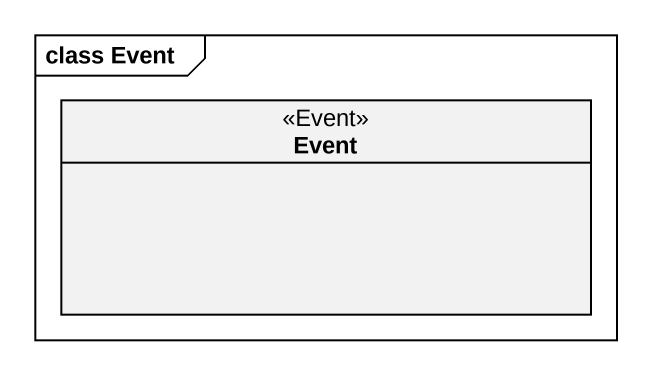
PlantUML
@startuml
mainframe class Event
hide circle
hide empty members
class Event <<Event>>
@enduml
